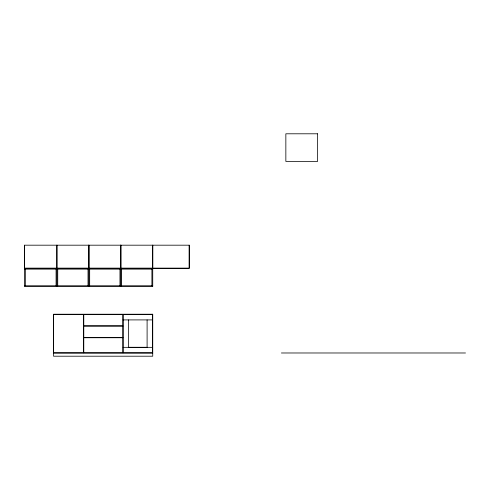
<?xml version="1.0" encoding="UTF-8"?>
<svg xmlns="http://www.w3.org/2000/svg" width="490" height="490" viewBox="0 0 490 490"><rect width="100%" height="100%" fill="white"/><g stroke="black" fill="none" stroke-linecap="round" stroke-linejoin="round"><path stroke-width="0.73" d="M24.5 268.293L189.281 268.293L189.281 245.184L24.5 245.184L24.5 286.607L152.733 286.607L152.733 268.293M24.5 269.12L152.733 269.12M24.5 285.78L152.733 285.78M123.094 319.909L152.641 319.909M128.741 347.3L147 347.3M123.094 347.343L152.641 347.343M53.545 352.984L152.733 352.984M281.389 352.984L465.5 352.984M189.189 245.184L189.189 268.195L152.825 268.195L152.825 245.184M152.641 245.184L152.641 268.195L120.883 268.195L120.883 245.184M151.906 269.12L151.906 285.78M147.098 319.909L147.098 347.343M128.637 319.909L128.637 347.343M121.618 269.12L121.618 285.78M120.791 245.184L120.791 286.607M120.699 245.184L120.699 268.195L88.941 268.195L88.941 245.184M119.964 269.12L119.964 285.78M89.676 269.12L89.676 285.78M88.849 245.184L88.849 286.607M88.757 245.184L88.757 268.195L56.993 268.195L56.993 245.184M88.016 269.12L88.016 285.78M57.734 269.12L57.734 285.78M56.901 268.293L56.901 286.607M56.809 245.184L56.809 268.195L24.592 268.195L24.592 245.184M56.074 269.12L56.074 285.78M25.327 269.12L25.327 285.78M317.606 133.794L285.848 133.794L285.848 161.412L317.606 161.412L317.606 133.794M152.733 314.225L53.545 314.225L53.545 356.205L152.733 356.205L152.733 314.225M83.557 314.366L53.637 314.366L53.637 352.892L83.557 352.892L83.557 314.366M122.91 314.366L83.784 314.366L83.784 325.875L122.91 325.875L122.91 314.366M152.641 314.366L123.094 314.366L123.094 352.892L152.641 352.892L152.641 314.366M122.91 326.058L83.784 326.058L83.784 337.561L122.91 337.561L122.91 326.058M122.91 337.745L83.784 337.745L83.784 352.892L122.91 352.892L122.91 337.745"/></g></svg>
